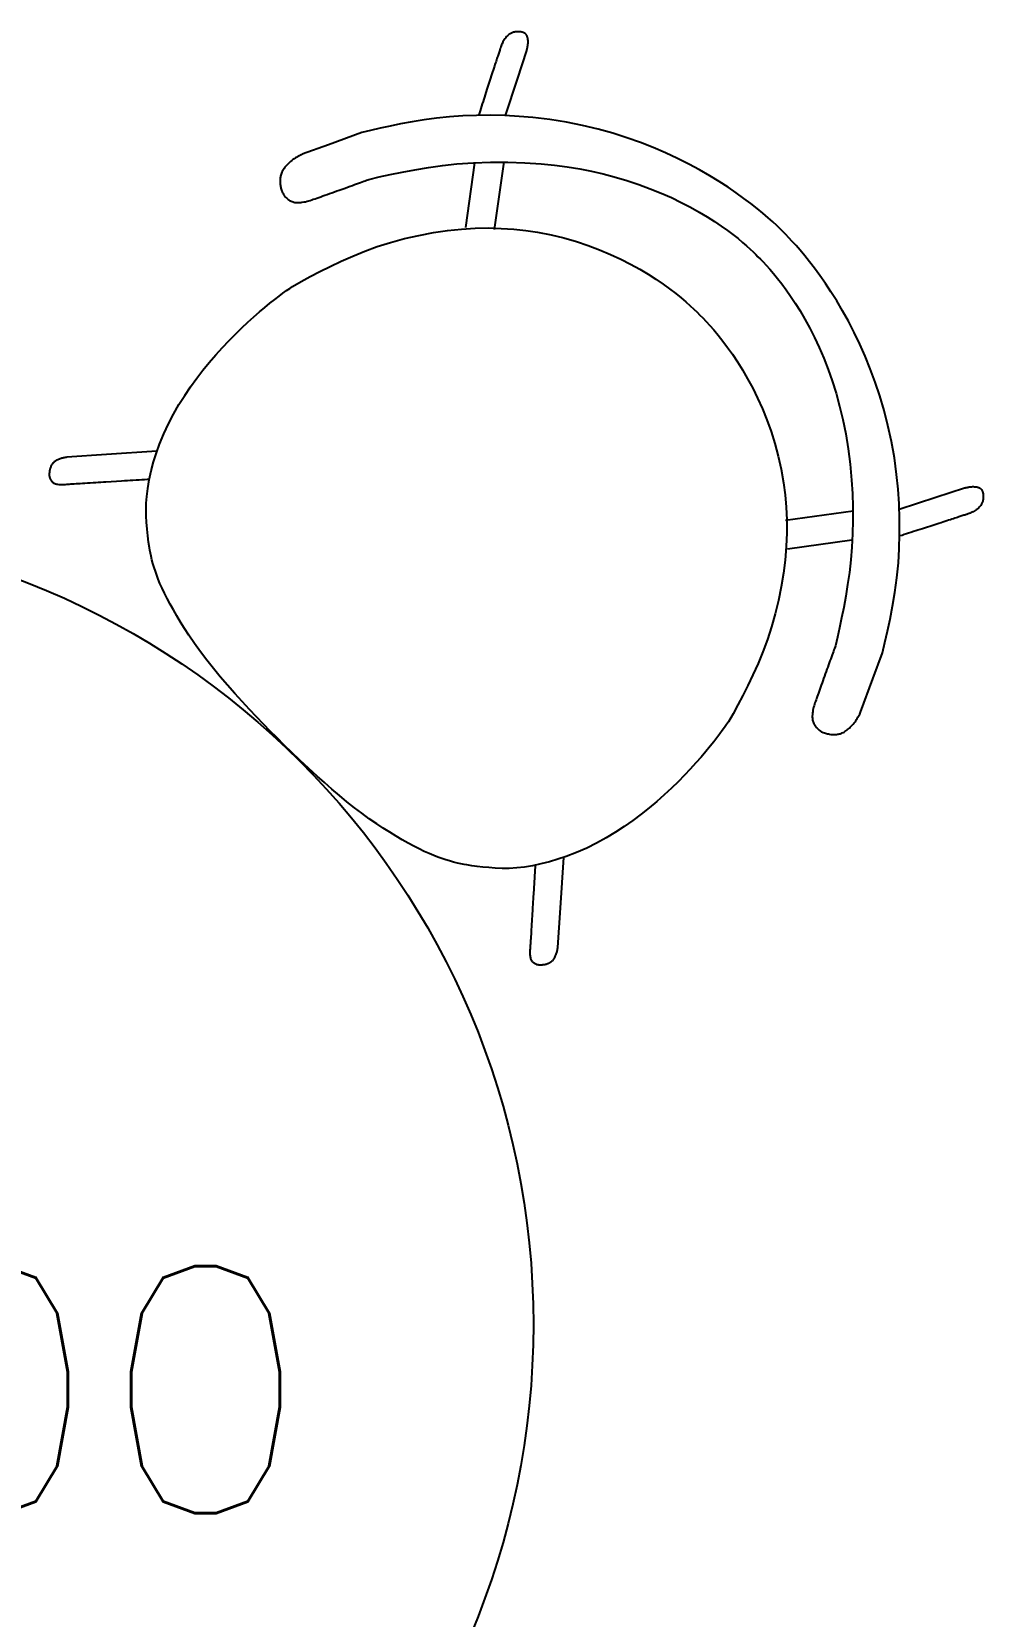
# Model space of a CAD drawing. Extents: x -120222 to -41942, y -19134 to 30932.
# Drawn here: x -94092 to -93495, y 5411 to 6406 of the extents above; entities that cross this region are included whole.
import ezdxf
from ezdxf.enums import TextEntityAlignment as Align

# ---------------------------------------------------------------- set-up
doc = ezdxf.new("R2010")
doc.units = 0
doc.header["$LTSCALE"] = 150
doc.header["$MEASUREMENT"] = 0
doc.layers.get('0').update_dxf_attribs({"linetype": 'CONTINUOUS'})
doc.layers.add('_____', color=7, linetype='CONTINUOUS')
doc.styles.get("Standard").update_dxf_attribs({"font": 'txt', "bigfont": 'BIGFONT.SHX'})

# ---------------------------------------------------------------- blocks, each defined once
blk = doc.blocks.new('____-431')
at = {"color": 1, "linetype": 'Continuous'}
for p, q in [((-100255.02, 1734.66), (-100249.35, 1775.13)), ((-100236.95, 1733.38), (-100230.96, 1775.87)), ((-100054.42, 1550.85), (-100011.93, 1556.84)), ((-100053.15, 1532.79), (-100012.67, 1538.44))]:
    blk.add_line(p, q, dxfattribs=at)
for points in [[(-100219.76, 1857.29, 0), (-100220.34, 1857.39, 0), (-100220.9, 1857.46, 0), (-100221.46, 1857.51, 0), (-100222, 1857.54, 0), (-100222.53, 1857.54, 0), (-100223.05, 1857.51, 0), (-100223.53, 1857.46, 0), (-100224, 1857.4, 0), (-100224.46, 1857.31, 0), (-100224.91, 1857.19, 0), (-100225.35, 1857.06, 0), (-100225.83, 1856.89, 0), (-100226.3, 1856.68, 0), (-100226.76, 1856.45, 0), (-100227.2, 1856.19, 0), (-100227.63, 1855.91, 0), (-100228.05, 1855.6, 0), (-100228.46, 1855.26, 0), (-100228.86, 1854.9, 0), (-100229.3, 1854.46, 0), (-100229.72, 1853.99, 0), (-100230.13, 1853.49, 0), (-100230.52, 1852.96, 0), (-100230.9, 1852.4, 0), (-100231.26, 1851.81, 0), (-100231.61, 1851.19, 0), (-100231.92, 1850.6, 0), (-100232.21, 1849.98, 0), (-100232.49, 1849.34, 0), (-100232.76, 1848.67, 0), (-100233.01, 1847.98, 0), (-100233.26, 1847.26, 0)], [(-100216.69, 1845.82, 0), (-100216.59, 1846.17, 0), (-100216.5, 1846.54, 0), (-100216.41, 1846.93, 0), (-100216.32, 1847.34, 0), (-100216.23, 1847.76, 0), (-100216.16, 1848.2, 0), (-100216.08, 1848.65, 0), (-100216.01, 1849.12, 0), (-100215.95, 1849.6, 0), (-100215.9, 1850.18, 0), (-100215.87, 1850.76, 0), (-100215.87, 1851.34, 0), (-100215.9, 1851.94, 0), (-100215.95, 1852.53, 0), (-100216.03, 1853.13, 0), (-100216.09, 1853.51, 0), (-100216.17, 1853.86, 0), (-100216.26, 1854.2, 0), (-100216.37, 1854.51, 0), (-100216.49, 1854.81, 0), (-100216.63, 1855.09, 0), (-100216.77, 1855.33, 0), (-100216.92, 1855.55, 0), (-100217.09, 1855.76, 0), (-100217.27, 1855.95, 0), (-100217.46, 1856.13, 0), (-100217.74, 1856.35, 0), (-100218.03, 1856.55, 0), (-100218.31, 1856.73, 0), (-100218.6, 1856.89, 0), (-100218.89, 1857.02, 0), (-100219.18, 1857.13, 0), (-100219.47, 1857.22, 0), (-100219.76, 1857.29, 0)], [(-100233.26, 1847.26, 0), (-100233.37, 1846.89, 0), (-100233.52, 1846.46, 0), (-100233.68, 1845.96, 0), (-100233.86, 1845.39, 0), (-100234.07, 1844.76, 0), (-100234.3, 1844.06, 0), (-100234.49, 1843.46, 0), (-100234.7, 1842.82, 0), (-100234.92, 1842.14, 0), (-100235.16, 1841.41, 0), (-100235.41, 1840.62, 0), (-100235.69, 1839.77, 0), (-100235.98, 1838.86, 0), (-100236.3, 1837.9, 0), (-100236.63, 1836.87, 0), (-100236.98, 1835.79, 0), (-100237.35, 1834.64, 0), (-100237.74, 1833.44, 0), (-100238.13, 1832.25, 0), (-100238.53, 1831, 0), (-100238.95, 1829.73, 0), (-100239.36, 1828.46, 0), (-100239.76, 1827.2, 0), (-100240.62, 1824.57, 0), (-100241.45, 1821.99, 0), (-100242.27, 1819.45, 0), (-100242.75, 1817.98, 0), (-100243.22, 1816.53, 0), (-100243.68, 1815.11, 0), (-100244.13, 1813.74, 0), (-100244.63, 1812.17, 0), (-100245.12, 1810.68, 0), (-100245.58, 1809.25, 0), (-100246.02, 1807.89, 0), (-100246.44, 1806.61, 0), (-100246.83, 1805.39, 0)], [(-100229.95, 1804.82, 0), (-100222.52, 1827.78, 0), (-100216.69, 1845.82, 0)], [(-100055.93, 1731.89, 0), (-100057.72, 1733.71, 0), (-100059.87, 1735.79, 0), (-100062.37, 1738.12, 0), (-100065.23, 1740.7, 0), (-100068.49, 1743.53, 0), (-100072.2, 1746.58, 0), (-100076.13, 1749.65, 0), (-100080.47, 1752.91, 0), (-100085.22, 1756.36, 0), (-100090.38, 1759.89, 0), (-100095.93, 1763.47, 0), (-100101.88, 1767.09, 0), (-100108.23, 1770.76, 0), (-100114.96, 1774.43, 0), (-100122.08, 1778, 0), (-100129.58, 1781.47, 0), (-100137.31, 1784.78, 0), (-100145.41, 1787.99, 0), (-100153.87, 1791, 0), (-100162.67, 1793.78, 0), (-100171.99, 1796.35, 0), (-100181.68, 1798.68, 0), (-100191.73, 1800.72, 0), (-100202.12, 1802.39, 0), (-100212.86, 1803.65, 0), (-100221.54, 1804.37, 0), (-100230.43, 1804.84, 0), (-100239.45, 1805.06, 0), (-100248.27, 1805.02, 0), (-100256.85, 1804.72, 0), (-100265.19, 1804.15, 0), (-100273.28, 1803.32, 0), (-100281.13, 1802.23, 0), (-100288.69, 1800.95, 0), (-100295.85, 1799.64, 0), (-100302.49, 1798.32, 0), (-100308.76, 1796.98, 0), (-100314.64, 1795.6, 0), (-100320.14, 1794.2, 0)], [(-100320.14, 1794.2, 0), (-100341.07, 1786.57, 0), (-100357.51, 1780.57, 0)], [(-100357.51, 1780.57, 0), (-100358.15, 1780.28, 0), (-100358.82, 1779.95, 0), (-100359.52, 1779.58, 0), (-100360.24, 1779.18, 0), (-100360.99, 1778.73, 0), (-100361.76, 1778.26, 0), (-100362.55, 1777.75, 0), (-100363.36, 1777.2, 0), (-100364.16, 1776.61, 0), (-100364.94, 1775.97, 0), (-100365.72, 1775.28, 0), (-100366.48, 1774.54, 0), (-100367.23, 1773.75, 0), (-100367.81, 1773.1, 0), (-100368.38, 1772.43, 0), (-100368.92, 1771.74, 0), (-100369.4, 1771.04, 0), (-100369.77, 1770.46, 0), (-100370.1, 1769.86, 0), (-100370.39, 1769.27, 0), (-100370.65, 1768.68, 0), (-100370.87, 1768.08, 0), (-100371.05, 1767.48, 0), (-100371.19, 1766.91, 0), (-100371.29, 1766.35, 0), (-100371.36, 1765.78, 0), (-100371.42, 1765.22, 0), (-100371.46, 1764.68, 0), (-100371.49, 1763.89, 0), (-100371.49, 1763.13, 0), (-100371.45, 1762.39, 0), (-100371.38, 1761.69, 0), (-100371.27, 1761, 0), (-100371.13, 1760.35, 0)], [(-100315.72, 1764.79, 0), (-100309.26, 1766.34, 0), (-100302.3, 1767.85, 0), (-100294.84, 1769.35, 0), (-100286.88, 1770.81, 0), (-100278.42, 1772.25, 0), (-100269.58, 1773.53, 0), (-100260.48, 1774.51, 0), (-100250.16, 1775.24, 0), (-100239.53, 1775.61, 0), (-100228.62, 1775.62, 0), (-100217.92, 1775.28, 0), (-100207.6, 1774.6, 0), (-100199.3, 1773.76, 0), (-100191.27, 1772.68, 0), (-100183.5, 1771.37, 0), (-100175.99, 1769.89, 0), (-100168.75, 1768.25, 0), (-100161.78, 1766.46, 0), (-100153.9, 1764.15, 0), (-100146.38, 1761.63, 0), (-100139.23, 1758.98, 0), (-100132.44, 1756.24, 0), (-100125.91, 1753.36, 0), (-100119.75, 1750.38, 0), (-100113.96, 1747.34, 0), (-100108.55, 1744.32, 0), (-100103.51, 1741.33, 0), (-100098.93, 1738.43, 0), (-100094.7, 1735.55, 0), (-100090.84, 1732.78, 0), (-100087.32, 1730.16, 0), (-100084.11, 1727.64, 0), (-100081.26, 1725.29, 0), (-100078.78, 1723.09, 0), (-100076.58, 1721.08, 0), (-100074.66, 1719.26, 0), (-100073.01, 1717.63, 0), (-100071.64, 1716.19, 0)], [(-100352.52, 1751.66, 0), (-100351.6, 1751.98, 0), (-100350.61, 1752.32, 0), (-100349.54, 1752.69, 0), (-100348.41, 1753.08, 0), (-100347.21, 1753.5, 0), (-100345.97, 1753.94, 0), (-100344.66, 1754.39, 0), (-100343.29, 1754.88, 0), (-100341.87, 1755.37, 0), (-100340.41, 1755.89, 0), (-100338.91, 1756.42, 0), (-100337.36, 1756.97, 0), (-100335.77, 1757.54, 0), (-100334.49, 1758, 0), (-100333.19, 1758.47, 0), (-100331.9, 1758.93, 0), (-100330.65, 1759.38, 0), (-100329.07, 1759.94, 0), (-100327.57, 1760.49, 0), (-100326.12, 1761.01, 0), (-100324.74, 1761.51, 0), (-100323.42, 1761.99, 0), (-100322.16, 1762.44, 0), (-100320.98, 1762.87, 0), (-100319.95, 1763.25, 0), (-100318.99, 1763.6, 0), (-100318.08, 1763.93, 0), (-100317.24, 1764.24, 0), (-100316.45, 1764.53, 0), (-100315.72, 1764.79, 0)], [(-100371.13, 1760.35, 0), (-100371.03, 1759.81, 0), (-100370.89, 1759.25, 0), (-100370.73, 1758.66, 0), (-100370.52, 1758.06, 0), (-100370.29, 1757.45, 0), (-100370.08, 1756.95, 0), (-100369.85, 1756.43, 0), (-100369.6, 1755.91, 0), (-100369.32, 1755.4, 0), (-100369, 1754.89, 0), (-100368.64, 1754.4, 0), (-100368.24, 1753.93, 0), (-100367.8, 1753.47, 0), (-100367.32, 1753.02, 0), (-100366.81, 1752.58, 0), (-100366.38, 1752.25, 0), (-100365.92, 1751.92, 0), (-100365.45, 1751.61, 0), (-100364.95, 1751.34, 0), (-100364.45, 1751.09, 0), (-100363.9, 1750.86, 0), (-100363.33, 1750.67, 0), (-100362.74, 1750.52, 0), (-100362.14, 1750.4, 0), (-100361.52, 1750.31, 0), (-100360.88, 1750.27, 0), (-100360.27, 1750.25, 0), (-100359.64, 1750.27, 0), (-100359, 1750.32, 0), (-100358.37, 1750.38, 0), (-100357.74, 1750.46, 0), (-100356.64, 1750.62, 0), (-100355.57, 1750.82, 0), (-100354.53, 1751.06, 0), (-100353.51, 1751.34, 0), (-100352.52, 1751.66, 0)], [(-100363.63, 1697.6, 0), (-100358.3, 1700.66, 0), (-100352.59, 1703.76, 0), (-100346.5, 1706.92, 0), (-100340.01, 1710.13, 0), (-100333.13, 1713.39, 0), (-100325.87, 1716.69, 0), (-100318.33, 1719.79, 0), (-100310.53, 1722.61, 0), (-100302.09, 1725.27, 0), (-100293.38, 1727.62, 0), (-100284.38, 1729.66, 0), (-100275.26, 1731.37, 0), (-100266.33, 1732.7, 0), (-100257.61, 1733.63, 0), (-100249.11, 1734.17, 0), (-100240.82, 1734.31, 0), (-100232.74, 1734.07, 0), (-100224.89, 1733.53, 0), (-100217.26, 1732.72, 0), (-100209.87, 1731.65, 0), (-100201.45, 1730.03, 0), (-100193.35, 1728.05, 0), (-100185.59, 1725.8, 0), (-100178.17, 1723.36, 0), (-100170.96, 1720.66, 0), (-100164.12, 1717.75, 0), (-100157.63, 1714.67, 0), (-100151.52, 1711.55, 0), (-100145.79, 1708.4, 0), (-100140.54, 1705.26, 0), (-100135.66, 1702.1, 0), (-100131.15, 1699.01, 0), (-100127.04, 1696.06, 0), (-100123.24, 1693.19, 0), (-100119.86, 1690.47, 0), (-100116.87, 1687.9, 0), (-100114.2, 1685.53, 0), (-100111.86, 1683.38, 0), (-100109.84, 1681.43, 0), (-100108.14, 1679.68, 0)], [(-99993.61, 1467.66, 0), (-99991.95, 1474.18, 0), (-99990.34, 1481.23, 0), (-99988.77, 1488.81, 0), (-99987.24, 1496.92, 0), (-99985.75, 1505.57, 0), (-99984.47, 1514.63, 0), (-99983.53, 1524.02, 0), (-99982.99, 1532.91, 0), (-99982.74, 1542.08, 0), (-99982.79, 1551.52, 0), (-99983.13, 1561.07, 0), (-99983.75, 1570.41, 0), (-99984.64, 1579.5, 0), (-99986.07, 1590.09, 0), (-99987.9, 1600.34, 0), (-99990.08, 1610.24, 0), (-99992.51, 1619.77, 0), (-99995.19, 1628.95, 0), (-99998.06, 1637.6, 0), (-100001.18, 1645.91, 0), (-100004.43, 1653.85, 0), (-100007.78, 1661.43, 0), (-100011.3, 1668.77, 0), (-100014.91, 1675.73, 0), (-100018.6, 1682.3, 0), (-100022.25, 1688.48, 0), (-100025.85, 1694.26, 0), (-100029.35, 1699.56, 0), (-100032.8, 1704.47, 0), (-100036.12, 1708.99, 0), (-100039.26, 1713.11, 0), (-100042.27, 1716.9, 0), (-100045.09, 1720.28, 0), (-100047.71, 1723.25, 0), (-100050.11, 1725.89, 0), (-100052.28, 1728.21, 0), (-100054.22, 1730.21, 0), (-100055.93, 1731.89, 0)], [(-100071.64, 1716.19, 0), (-100070.1, 1714.73, 0), (-100068.36, 1712.96, 0), (-100066.4, 1710.88, 0), (-100064.23, 1708.49, 0), (-100061.86, 1705.76, 0), (-100059.31, 1702.63, 0), (-100056.75, 1699.29, 0), (-100054.02, 1695.58, 0), (-100051.15, 1691.5, 0), (-100048.21, 1687.06, 0), (-100045.24, 1682.23, 0), (-100042.23, 1677.04, 0), (-100039.2, 1671.47, 0), (-100036.17, 1665.53, 0), (-100033.23, 1659.21, 0), (-100030.39, 1652.51, 0), (-100027.69, 1645.57, 0), (-100025.08, 1638.26, 0), (-100022.65, 1630.59, 0), (-100020.43, 1622.55, 0), (-100018.39, 1613.98, 0), (-100016.57, 1605.04, 0), (-100015, 1595.72, 0), (-100013.76, 1586.01, 0), (-100012.88, 1575.91, 0), (-100012.42, 1567.71, 0), (-100012.18, 1559.28, 0), (-100012.16, 1550.68, 0), (-100012.36, 1542.25, 0), (-100012.78, 1534.01, 0), (-100013.42, 1525.96, 0), (-100014.28, 1518.11, 0), (-100015.37, 1510.46, 0), (-100016.61, 1503.07, 0), (-100017.87, 1496.04, 0), (-100019.13, 1489.51, 0), (-100020.4, 1483.34, 0), (-100021.69, 1477.53, 0), (-100023, 1472.08, 0)], [(-100453.28, 1533.58, 0), (-100453.92, 1537.16, 0), (-100454.46, 1541.04, 0), (-100454.9, 1545.22, 0), (-100455.24, 1549.72, 0), (-100455.44, 1553.46, 0), (-100455.55, 1557.39, 0), (-100455.45, 1561.45, 0), (-100455.15, 1565.66, 0), (-100454.5, 1570.85, 0), (-100453.56, 1576.24, 0), (-100452.31, 1581.82, 0), (-100450.79, 1587.52, 0), (-100449.05, 1593.12, 0), (-100447.09, 1598.6, 0), (-100444.45, 1605.05, 0), (-100441.51, 1611.33, 0), (-100438.29, 1617.46, 0), (-100434.89, 1623.4, 0), (-100431.31, 1629.16, 0), (-100427.62, 1634.63, 0), (-100423.77, 1639.93, 0), (-100419.84, 1645.04, 0), (-100415.86, 1649.94, 0), (-100411.77, 1654.71, 0), (-100407.63, 1659.28, 0), (-100403.48, 1663.63, 0), (-100399.42, 1667.74, 0), (-100395.44, 1671.6, 0), (-100391.63, 1675.17, 0), (-100387.9, 1678.5, 0), (-100384.34, 1681.59, 0), (-100381, 1684.42, 0), (-100377.81, 1687.04, 0), (-100374.85, 1689.38, 0), (-100372.11, 1691.47, 0), (-100369.63, 1693.33, 0), (-100367.38, 1694.97, 0), (-100365.38, 1696.4, 0), (-100363.63, 1697.6, 0)], [(-100108.14, 1679.68, 0), (-100106.29, 1677.87, 0), (-100104.21, 1675.7, 0), (-100101.89, 1673.18, 0), (-100099.34, 1670.29, 0), (-100096.58, 1667.02, 0), (-100093.64, 1663.3, 0), (-100090.73, 1659.37, 0), (-100087.67, 1655.04, 0), (-100084.48, 1650.3, 0), (-100081.27, 1645.18, 0), (-100078.1, 1639.67, 0), (-100074.96, 1633.78, 0), (-100071.85, 1627.52, 0), (-100068.82, 1620.87, 0), (-100066, 1613.88, 0), (-100063.39, 1606.52, 0), (-100061.03, 1598.96, 0), (-100058.88, 1591.05, 0), (-100057.05, 1582.81, 0), (-100055.59, 1574.25, 0), (-100054.65, 1566.74, 0), (-100053.98, 1559, 0), (-100053.58, 1551.04, 0), (-100053.53, 1542.85, 0), (-100053.87, 1534.45, 0), (-100054.61, 1525.84, 0), (-100055.66, 1517.53, 0), (-100057.06, 1509.02, 0), (-100058.8, 1500.41, 0), (-100060.81, 1492.01, 0), (-100063.1, 1483.86, 0), (-100065.66, 1475.95, 0), (-100068.49, 1468.29, 0), (-100071.59, 1460.87, 0), (-100074.85, 1453.75, 0), (-100078.07, 1447.01, 0), (-100081.18, 1440.75, 0), (-100084.24, 1434.86, 0), (-100087.25, 1429.34, 0), (-100090.21, 1424.19, 0)], [(-100448.7, 1594.2, 0), (-100480.32, 1592.04, 0), (-100505.16, 1590.34, 0)], [(-100516.02, 1582.07, 0), (-100516.1, 1581.66, 0), (-100516.17, 1581.22, 0), (-100516.22, 1580.77, 0), (-100516.26, 1580.29, 0), (-100516.27, 1579.98, 0), (-100516.27, 1579.66, 0), (-100516.27, 1579.33, 0), (-100516.25, 1578.99, 0), (-100516.23, 1578.65, 0), (-100516.17, 1578.27, 0), (-100516.09, 1577.9, 0), (-100515.98, 1577.52, 0), (-100515.85, 1577.15, 0), (-100515.69, 1576.78, 0), (-100515.5, 1576.41, 0), (-100515.29, 1576.05, 0), (-100515.05, 1575.68, 0), (-100514.83, 1575.39, 0), (-100514.59, 1575.11, 0), (-100514.32, 1574.85, 0), (-100514.04, 1574.62, 0), (-100513.74, 1574.4, 0), (-100513.42, 1574.21, 0), (-100513.1, 1574.05, 0), (-100512.76, 1573.9, 0), (-100512.41, 1573.78, 0), (-100512.03, 1573.67, 0), (-100511.64, 1573.58, 0), (-100511, 1573.46, 0), (-100510.36, 1573.37, 0), (-100509.73, 1573.3, 0), (-100509.09, 1573.26, 0), (-100508.47, 1573.24, 0), (-100507.85, 1573.25, 0), (-100507.23, 1573.28, 0)], [(-100505.16, 1590.34, 0), (-100505.54, 1590.3, 0), (-100505.95, 1590.24, 0), (-100506.38, 1590.17, 0), (-100506.83, 1590.09, 0), (-100507.31, 1589.99, 0), (-100507.79, 1589.88, 0), (-100508.3, 1589.76, 0), (-100508.82, 1589.62, 0), (-100509.35, 1589.44, 0), (-100509.87, 1589.25, 0), (-100510.4, 1589.02, 0), (-100510.94, 1588.77, 0), (-100511.47, 1588.49, 0), (-100511.9, 1588.25, 0), (-100512.32, 1587.99, 0), (-100512.73, 1587.73, 0), (-100513.11, 1587.45, 0), (-100513.41, 1587.2, 0), (-100513.69, 1586.95, 0), (-100513.96, 1586.68, 0), (-100514.2, 1586.41, 0), (-100514.43, 1586.14, 0), (-100514.63, 1585.85, 0), (-100514.81, 1585.57, 0), (-100514.97, 1585.29, 0), (-100515.12, 1585, 0), (-100515.25, 1584.72, 0), (-100515.37, 1584.43, 0), (-100515.54, 1584.02, 0), (-100515.68, 1583.61, 0), (-100515.8, 1583.22, 0), (-100515.89, 1582.82, 0), (-100515.97, 1582.44, 0), (-100516.02, 1582.07, 0)], [(-100507.23, 1573.28, 0), (-100506.69, 1573.32, 0), (-100506.06, 1573.37, 0), (-100505.34, 1573.42, 0), (-100504.54, 1573.48, 0), (-100503.65, 1573.54, 0), (-100502.68, 1573.6, 0), (-100501.69, 1573.67, 0), (-100500.62, 1573.74, 0), (-100499.48, 1573.82, 0), (-100498.24, 1573.9, 0), (-100496.9, 1573.99, 0), (-100495.45, 1574.08, 0), (-100493.91, 1574.18, 0), (-100492.26, 1574.29, 0), (-100490.51, 1574.4, 0), (-100488.66, 1574.52, 0), (-100487.13, 1574.61, 0), (-100485.55, 1574.71, 0), (-100483.92, 1574.81, 0), (-100482.3, 1574.91, 0), (-100480.7, 1575.01, 0), (-100477.37, 1575.22, 0), (-100474.1, 1575.42, 0), (-100470.91, 1575.61, 0), (-100469.07, 1575.73, 0), (-100467.24, 1575.84, 0), (-100465.47, 1575.94, 0), (-100463.76, 1576.05, 0), (-100461.81, 1576.17, 0), (-100459.94, 1576.28, 0), (-100458.17, 1576.38, 0), (-100456.48, 1576.49, 0), (-100454.89, 1576.58, 0), (-100453.38, 1576.67, 0)], [(-99941.98, 1571.11, 0), (-99941.62, 1571.21, 0), (-99941.26, 1571.3, 0), (-99940.87, 1571.4, 0), (-99940.46, 1571.48, 0), (-99940.04, 1571.57, 0), (-99939.61, 1571.65, 0), (-99939.16, 1571.72, 0), (-99938.69, 1571.8, 0), (-99938.21, 1571.86, 0), (-99937.63, 1571.91, 0), (-99937.05, 1571.94, 0), (-99936.47, 1571.94, 0), (-99935.87, 1571.91, 0), (-99935.28, 1571.86, 0), (-99934.68, 1571.78, 0), (-99934.3, 1571.72, 0), (-99933.95, 1571.64, 0), (-99933.62, 1571.55, 0), (-99933.3, 1571.44, 0), (-99933, 1571.32, 0), (-99932.73, 1571.19, 0), (-99932.49, 1571.04, 0), (-99932.26, 1570.89, 0), (-99932.05, 1570.72, 0), (-99931.86, 1570.55, 0), (-99931.69, 1570.35, 0), (-99931.46, 1570.07, 0), (-99931.26, 1569.79, 0), (-99931.08, 1569.5, 0), (-99930.93, 1569.21, 0), (-99930.79, 1568.92, 0), (-99930.68, 1568.63, 0), (-99930.59, 1568.34, 0), (-99930.52, 1568.05, 0)], [(-99982.99, 1557.85, 0), (-99960.02, 1565.28, 0), (-99941.98, 1571.11, 0)], [(-99930.52, 1568.05, 0), (-99930.42, 1567.47, 0), (-99930.35, 1566.91, 0), (-99930.3, 1566.36, 0), (-99930.27, 1565.81, 0), (-99930.27, 1565.28, 0), (-99930.3, 1564.76, 0), (-99930.35, 1564.28, 0), (-99930.41, 1563.81, 0), (-99930.5, 1563.35, 0), (-99930.61, 1562.9, 0), (-99930.75, 1562.46, 0), (-99930.92, 1561.98, 0), (-99931.13, 1561.51, 0), (-99931.36, 1561.05, 0), (-99931.61, 1560.61, 0), (-99931.9, 1560.17, 0), (-99932.21, 1559.75, 0), (-99932.55, 1559.34, 0), (-99932.91, 1558.95, 0), (-99933.35, 1558.51, 0), (-99933.81, 1558.08, 0), (-99934.31, 1557.67, 0), (-99934.84, 1557.28, 0), (-99935.4, 1556.9, 0), (-99935.99, 1556.54, 0), (-99936.61, 1556.19, 0), (-99937.2, 1555.88, 0), (-99937.82, 1555.59, 0), (-99938.46, 1555.31, 0), (-99939.13, 1555.04, 0), (-99939.82, 1554.78, 0), (-99940.54, 1554.54, 0)], [(-99940.54, 1554.54, 0), (-99940.91, 1554.42, 0), (-99941.34, 1554.28, 0), (-99941.84, 1554.12, 0), (-99942.41, 1553.94, 0), (-99943.04, 1553.73, 0), (-99943.75, 1553.51, 0), (-99944.35, 1553.31, 0), (-99944.99, 1553.1, 0), (-99945.67, 1552.88, 0), (-99946.4, 1552.65, 0), (-99947.19, 1552.39, 0), (-99948.04, 1552.12, 0), (-99948.94, 1551.82, 0), (-99949.91, 1551.51, 0), (-99950.94, 1551.18, 0), (-99952.02, 1550.83, 0), (-99953.17, 1550.45, 0), (-99954.37, 1550.06, 0), (-99955.56, 1549.68, 0), (-99956.8, 1549.28, 0), (-99958.08, 1548.86, 0), (-99959.35, 1548.45, 0), (-99960.6, 1548.04, 0), (-99963.23, 1547.19, 0), (-99965.82, 1546.35, 0), (-99968.35, 1545.53, 0), (-99969.82, 1545.05, 0), (-99971.28, 1544.58, 0), (-99972.69, 1544.12, 0), (-99974.06, 1543.68, 0), (-99975.63, 1543.17, 0), (-99977.13, 1542.68, 0), (-99978.55, 1542.22, 0), (-99979.91, 1541.78, 0), (-99981.19, 1541.36, 0), (-99982.41, 1540.97, 0)], [(-100373.47, 1414.35, 0), (-100377.66, 1418.51, 0), (-100381.94, 1422.86, 0), (-100386.3, 1427.39, 0), (-100390.73, 1432.11, 0), (-100395.26, 1437.02, 0), (-100399.77, 1442.02, 0), (-100404.37, 1447.2, 0), (-100408.95, 1452.5, 0), (-100413.32, 1457.78, 0), (-100417.49, 1463.03, 0), (-100421.45, 1468.28, 0), (-100425.2, 1473.5, 0), (-100428.74, 1478.7, 0), (-100431.38, 1482.78, 0), (-100433.89, 1486.84, 0), (-100436.24, 1490.78, 0), (-100438.41, 1494.55, 0), (-100440.45, 1498.21, 0), (-100442.31, 1501.7, 0), (-100443.99, 1505.01, 0), (-100445.49, 1508.14, 0), (-100446.8, 1511.1, 0), (-100447.92, 1513.83, 0), (-100448.87, 1516.4, 0), (-100449.69, 1518.81, 0), (-100450.43, 1521.1, 0), (-100451.2, 1523.65, 0), (-100451.85, 1526.01, 0), (-100452.39, 1528.18, 0), (-100452.8, 1530.17, 0), (-100453.1, 1531.97, 0), (-100453.28, 1533.58, 0)], [(-100023, 1472.08, 0), (-100023.3, 1471.28, 0), (-100023.61, 1470.42, 0), (-100023.96, 1469.48, 0), (-100024.32, 1468.48, 0), (-100024.72, 1467.4, 0), (-100025.13, 1466.27, 0), (-100025.56, 1465.08, 0), (-100026.02, 1463.82, 0), (-100026.5, 1462.5, 0), (-100026.94, 1461.28, 0), (-100027.4, 1460, 0), (-100027.88, 1458.68, 0), (-100028.37, 1457.3, 0), (-100028.88, 1455.88, 0), (-100029.41, 1454.42, 0), (-100029.94, 1452.94, 0), (-100030.46, 1451.49, 0), (-100030.96, 1450.08, 0), (-100031.45, 1448.71, 0), (-100031.93, 1447.37, 0), (-100032.39, 1446.07, 0), (-100032.83, 1444.8, 0), (-100033.27, 1443.57, 0), (-100033.69, 1442.38, 0), (-100034.09, 1441.24, 0), (-100034.48, 1440.1, 0), (-100034.86, 1439.02, 0), (-100035.22, 1438, 0), (-100035.55, 1437.04, 0), (-100035.86, 1436.14, 0), (-100036.16, 1435.29, 0)], [(-100007.24, 1430.3, 0), (-99999.6, 1451.22, 0), (-99993.61, 1467.66, 0)], [(-100036.16, 1435.29, 0), (-100036.45, 1434.39, 0), (-100036.7, 1433.47, 0), (-100036.93, 1432.53, 0), (-100037.12, 1431.57, 0), (-100037.28, 1430.58, 0), (-100037.37, 1429.93, 0), (-100037.45, 1429.26, 0), (-100037.51, 1428.58, 0), (-100037.55, 1427.91, 0), (-100037.55, 1427.25, 0), (-100037.52, 1426.6, 0), (-100037.46, 1425.97, 0), (-100037.35, 1425.36, 0), (-100037.21, 1424.77, 0), (-100037.04, 1424.19, 0), (-100036.83, 1423.63, 0), (-100036.59, 1423.08, 0), (-100036.32, 1422.58, 0), (-100036.03, 1422.1, 0), (-100035.71, 1421.63, 0), (-100035.38, 1421.19, 0), (-100035.04, 1420.77, 0), (-100034.6, 1420.27, 0), (-100034.14, 1419.81, 0), (-100033.67, 1419.39, 0), (-100033.19, 1419.01, 0), (-100032.7, 1418.66, 0), (-100032.2, 1418.36, 0), (-100031.69, 1418.1, 0), (-100031.18, 1417.86, 0), (-100030.68, 1417.64, 0), (-100029.99, 1417.37, 0), (-100029.32, 1417.13, 0), (-100028.67, 1416.94, 0), (-100028.05, 1416.78, 0), (-100027.45, 1416.67, 0)], [(-100090.21, 1424.19, 0), (-100091.29, 1422.6, 0), (-100092.56, 1420.82, 0), (-100094, 1418.84, 0), (-100095.63, 1416.65, 0), (-100097.43, 1414.26, 0), (-100099.43, 1411.68, 0), (-100101.66, 1408.91, 0), (-100104.37, 1405.65, 0), (-100107.34, 1402.17, 0), (-100110.58, 1398.46, 0), (-100114.07, 1394.63, 0), (-100117.8, 1390.71, 0), (-100121.77, 1386.7, 0), (-100125.98, 1382.59, 0), (-100130.42, 1378.44, 0), (-100135.08, 1374.32, 0), (-100139.94, 1370.25, 0), (-100144.93, 1366.29, 0), (-100150.12, 1362.37, 0), (-100155.49, 1358.59, 0), (-100161.05, 1354.98, 0), (-100166.88, 1351.47, 0), (-100172.9, 1348.15, 0), (-100179.09, 1345.03, 0), (-100185.45, 1342.21, 0), (-100191.96, 1339.71, 0), (-100197.18, 1337.96, 0), (-100202.5, 1336.4, 0), (-100207.86, 1335.05, 0), (-100213.07, 1333.96, 0), (-100218.1, 1333.14, 0), (-100222.96, 1332.58, 0), (-100227.64, 1332.3, 0), (-100232.15, 1332.28, 0), (-100236.46, 1332.46, 0), (-100240.53, 1332.73, 0), (-100244.3, 1333.07, 0), (-100247.83, 1333.48, 0), (-100251.14, 1333.96, 0), (-100254.22, 1334.53, 0)], [(-100027.45, 1416.67, 0), (-100026.74, 1416.52, 0), (-100025.99, 1416.41, 0), (-100025.22, 1416.34, 0), (-100024.41, 1416.31, 0), (-100023.57, 1416.32, 0), (-100023, 1416.35, 0), (-100022.42, 1416.4, 0), (-100021.83, 1416.47, 0), (-100021.23, 1416.55, 0), (-100020.63, 1416.68, 0), (-100020.03, 1416.84, 0), (-100019.43, 1417.04, 0), (-100018.83, 1417.28, 0), (-100018.24, 1417.56, 0), (-100017.65, 1417.87, 0), (-100017.06, 1418.22, 0), (-100016.47, 1418.61, 0), (-100015.92, 1419.01, 0), (-100015.37, 1419.44, 0), (-100014.82, 1419.9, 0), (-100014.3, 1420.37, 0), (-100013.79, 1420.83, 0), (-100013.1, 1421.51, 0), (-100012.45, 1422.19, 0), (-100011.84, 1422.88, 0), (-100011.26, 1423.58, 0), (-100010.72, 1424.29, 0), (-100010.22, 1425.01, 0), (-100009.76, 1425.73, 0), (-100009.32, 1426.42, 0), (-100008.9, 1427.13, 0), (-100008.5, 1427.81, 0), (-100008.14, 1428.47, 0), (-100007.81, 1429.1, 0), (-100007.51, 1429.71, 0), (-100007.24, 1430.3, 0)], [(-100254.22, 1334.53, 0), (-100255.98, 1334.72, 0), (-100257.97, 1335.06, 0), (-100260.18, 1335.54, 0), (-100262.61, 1336.17, 0), (-100265.26, 1336.93, 0), (-100267.5, 1337.63, 0), (-100269.88, 1338.41, 0), (-100272.39, 1339.29, 0), (-100275.07, 1340.32, 0), (-100277.93, 1341.53, 0), (-100280.96, 1342.93, 0), (-100284.17, 1344.5, 0), (-100287.55, 1346.25, 0), (-100291.11, 1348.19, 0), (-100294.85, 1350.3, 0), (-100298.69, 1352.55, 0), (-100302.7, 1354.98, 0), (-100306.77, 1357.54, 0), (-100310.85, 1360.24, 0), (-100315.51, 1363.45, 0), (-100320.17, 1366.84, 0), (-100324.85, 1370.38, 0), (-100329.55, 1374.1, 0), (-100334.26, 1377.97, 0), (-100338.99, 1382.02, 0), (-100343.67, 1386.15, 0), (-100348.22, 1390.22, 0), (-100353.72, 1395.24, 0), (-100359, 1400.17, 0), (-100364.05, 1405, 0), (-100368.88, 1409.72, 0), (-100373.47, 1414.35, 0)], [(-100214.53, 1280.58, 0), (-100214.49, 1281.13, 0), (-100214.45, 1281.76, 0), (-100214.39, 1282.47, 0), (-100214.34, 1283.27, 0), (-100214.28, 1284.16, 0), (-100214.21, 1285.13, 0), (-100214.14, 1286.12, 0), (-100214.07, 1287.19, 0), (-100213.99, 1288.33, 0), (-100213.91, 1289.57, 0), (-100213.82, 1290.91, 0), (-100213.73, 1292.36, 0), (-100213.63, 1293.9, 0), (-100213.52, 1295.55, 0), (-100213.41, 1297.3, 0), (-100213.29, 1299.15, 0), (-100213.2, 1300.68, 0), (-100213.1, 1302.26, 0), (-100213, 1303.89, 0), (-100212.9, 1305.51, 0), (-100212.8, 1307.1, 0), (-100212.59, 1310.44, 0), (-100212.39, 1313.7, 0), (-100212.19, 1316.89, 0), (-100212.08, 1318.74, 0), (-100211.97, 1320.56, 0), (-100211.86, 1322.33, 0), (-100211.76, 1324.04, 0), (-100211.64, 1326, 0), (-100211.53, 1327.86, 0), (-100211.42, 1329.64, 0), (-100211.32, 1331.32, 0), (-100211.22, 1332.92, 0), (-100211.13, 1334.42, 0)], [(-100193.61, 1339.11, 0), (-100195.77, 1307.49, 0), (-100197.47, 1282.65, 0)], [(-100205.73, 1271.78, 0), (-100206.14, 1271.69, 0), (-100206.57, 1271.63, 0), (-100207.03, 1271.58, 0), (-100207.51, 1271.55, 0), (-100207.82, 1271.54, 0), (-100208.14, 1271.53, 0), (-100208.47, 1271.54, 0), (-100208.81, 1271.55, 0), (-100209.15, 1271.58, 0), (-100209.53, 1271.63, 0), (-100209.91, 1271.72, 0), (-100210.28, 1271.82, 0), (-100210.65, 1271.96, 0), (-100211.02, 1272.12, 0), (-100211.39, 1272.31, 0), (-100211.76, 1272.52, 0), (-100212.12, 1272.76, 0), (-100212.42, 1272.98, 0), (-100212.7, 1273.22, 0), (-100212.96, 1273.49, 0), (-100213.19, 1273.77, 0), (-100213.41, 1274.07, 0), (-100213.6, 1274.39, 0), (-100213.76, 1274.71, 0), (-100213.91, 1275.05, 0), (-100214.04, 1275.4, 0), (-100214.14, 1275.78, 0), (-100214.23, 1276.17, 0), (-100214.35, 1276.81, 0), (-100214.45, 1277.45, 0), (-100214.51, 1278.09, 0), (-100214.56, 1278.72, 0), (-100214.57, 1279.35, 0), (-100214.57, 1279.97, 0), (-100214.53, 1280.58, 0)], [(-100197.47, 1282.65, 0), (-100197.51, 1282.26, 0), (-100197.56, 1281.85, 0), (-100197.63, 1281.42, 0), (-100197.71, 1280.97, 0), (-100197.81, 1280.49, 0), (-100197.92, 1280.01, 0), (-100198.04, 1279.5, 0), (-100198.18, 1278.98, 0), (-100198.35, 1278.45, 0), (-100198.55, 1277.92, 0), (-100198.78, 1277.39, 0), (-100199.03, 1276.86, 0), (-100199.31, 1276.32, 0), (-100199.55, 1275.9, 0), (-100199.8, 1275.47, 0), (-100200.07, 1275.07, 0), (-100200.35, 1274.69, 0), (-100200.6, 1274.39, 0), (-100200.85, 1274.1, 0), (-100201.11, 1273.84, 0), (-100201.38, 1273.59, 0), (-100201.66, 1273.37, 0), (-100201.95, 1273.16, 0), (-100202.22, 1272.98, 0), (-100202.51, 1272.82, 0), (-100202.79, 1272.68, 0), (-100203.08, 1272.55, 0), (-100203.36, 1272.42, 0), (-100203.78, 1272.26, 0), (-100204.18, 1272.12, 0), (-100204.58, 1272, 0), (-100204.97, 1271.9, 0), (-100205.36, 1271.83, 0), (-100205.73, 1271.78, 0)]]:
    blk.add_polyline3d(points, dxfattribs=at)
blk = doc.blocks.new('____-434')
at = {"color": 1, "linetype": 'Continuous'}
blk.add_circle((-100712.56, 1046.02), 500, dxfattribs=at)
at = {"color": 1}
blk.add_blockref('____-431', (0, 0), dxfattribs=at)

msp = doc.modelspace()

# ---------------------------------------------------------------- block references
at = {"layer": '_____', "color": 0}
msp.add_blockref('____-434', (6435.10495, 4548.69799), dxfattribs=at)

# ---------------------------------------------------------------- texts
msp.add_text('φ1000', height=155.167101, dxfattribs=at).set_placement((-94594.95331, 5631.35061), align=Align.TOP_LEFT)

doc.saveas('drawing.dxf')
